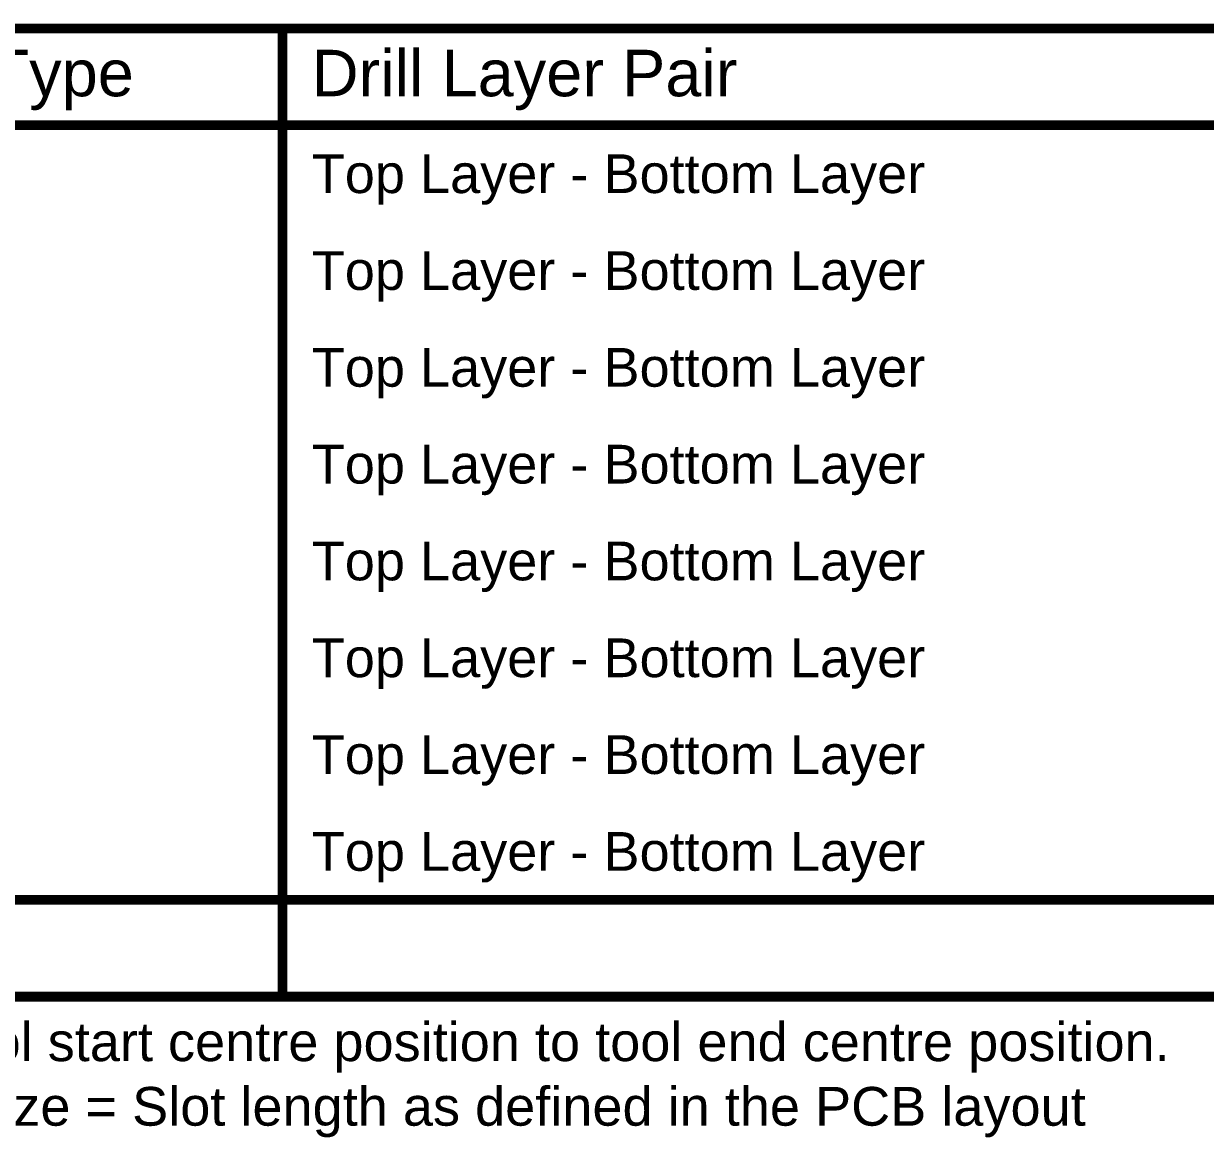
# Model space of a CAD drawing. Header units: inches. Extents: x 0.88 to 8.93, y 2.74 to 7.33.
# Drawn here: x 4.036 to 5.867, y 3.766 to 5.491 of the extents above; entities that cross this region are included whole.
import ezdxf

# ---------------------------------------------------------------- set-up
doc = ezdxf.new("R2010")
doc.units = ezdxf.units.IN
doc.header["$MEASUREMENT"] = 0
doc.layers.add('Drill Drawing', color=1, linetype='Continuous')
doc.styles.add('Arial', font='', dxfattribs={"height": 0.2})
doc.styles.get('Arial').set_extended_font_data('Arial')

msp = doc.modelspace()

# ---------------------------------------------------------------- linework, layer by layer
at = {"layer": 'Drill Drawing'}
for points in [[(1.0075, 5.4839, 0.015, 0.015, 0), (8.9273, 5.4839, 0.015, 0.015, 0)], [(4.4376, 3.9839, 0.015, 0.015, 0), (4.4376, 5.4839, 0.015, 0.015, 0)], [(1.0075, 5.3339, 0.015, 0.015, 0), (8.9273, 5.3339, 0.015, 0.015, 0)], [(1.0075, 4.1339, 0.015, 0.015, 0), (8.9273, 4.1339, 0.015, 0.015, 0)], [(1.0075, 3.9839, 0.015, 0.015, 0), (8.9273, 3.9839, 0.015, 0.015, 0)]]:
    msp.add_lwpolyline(points, format="xyseb", dxfattribs=at)
for points in [[(4.4338, 5.4839, 0.0075, 0.0075, 1), (4.4413, 5.4839, 0.0075, 0.0075, 1)], [(4.4338, 3.9839, 0.0075, 0.0075, 1), (4.4413, 3.9839, 0.0075, 0.0075, 1)]]:
    msp.add_lwpolyline(points, format="xyseb", close=True, dxfattribs=at)

# ---------------------------------------------------------------- texts
at = {"layer": 'Drill Drawing', "style": 'Arial'}
for s, height, p in [('Hole Type', 0.072, (3.7488, 5.3789)), ('Drill Layer Pair', 0.072, (4.4826, 5.3789)), ('Top Layer - Bottom Layer', 0.06, (4.4826, 5.2289)), ('Top Layer - Bottom Layer', 0.06, (4.4826, 5.0789)), ('Top Layer - Bottom Layer', 0.06, (4.4826, 4.9289)), ('Top Layer - Bottom Layer', 0.06, (4.4826, 4.7789)), ('Top Layer - Bottom Layer', 0.06, (4.4826, 4.6289)), ('Top Layer - Bottom Layer', 0.06, (4.4826, 4.4789)), ('Top Layer - Bottom Layer', 0.06, (4.4826, 4.3289)), ('Top Layer - Bottom Layer', 0.06, (4.4826, 4.1789)), ('= Calculated from tool start centre position to tool end centre position.', 0.06, (3.2329, 3.884)), (' = Routed Path Length + Tool Size = Slot length as defined in the PCB layout', 0.06, (2.823, 3.784))]:
    msp.add_text(s, height=height, dxfattribs=at).set_placement(p)

doc.saveas('drawing.dxf')
